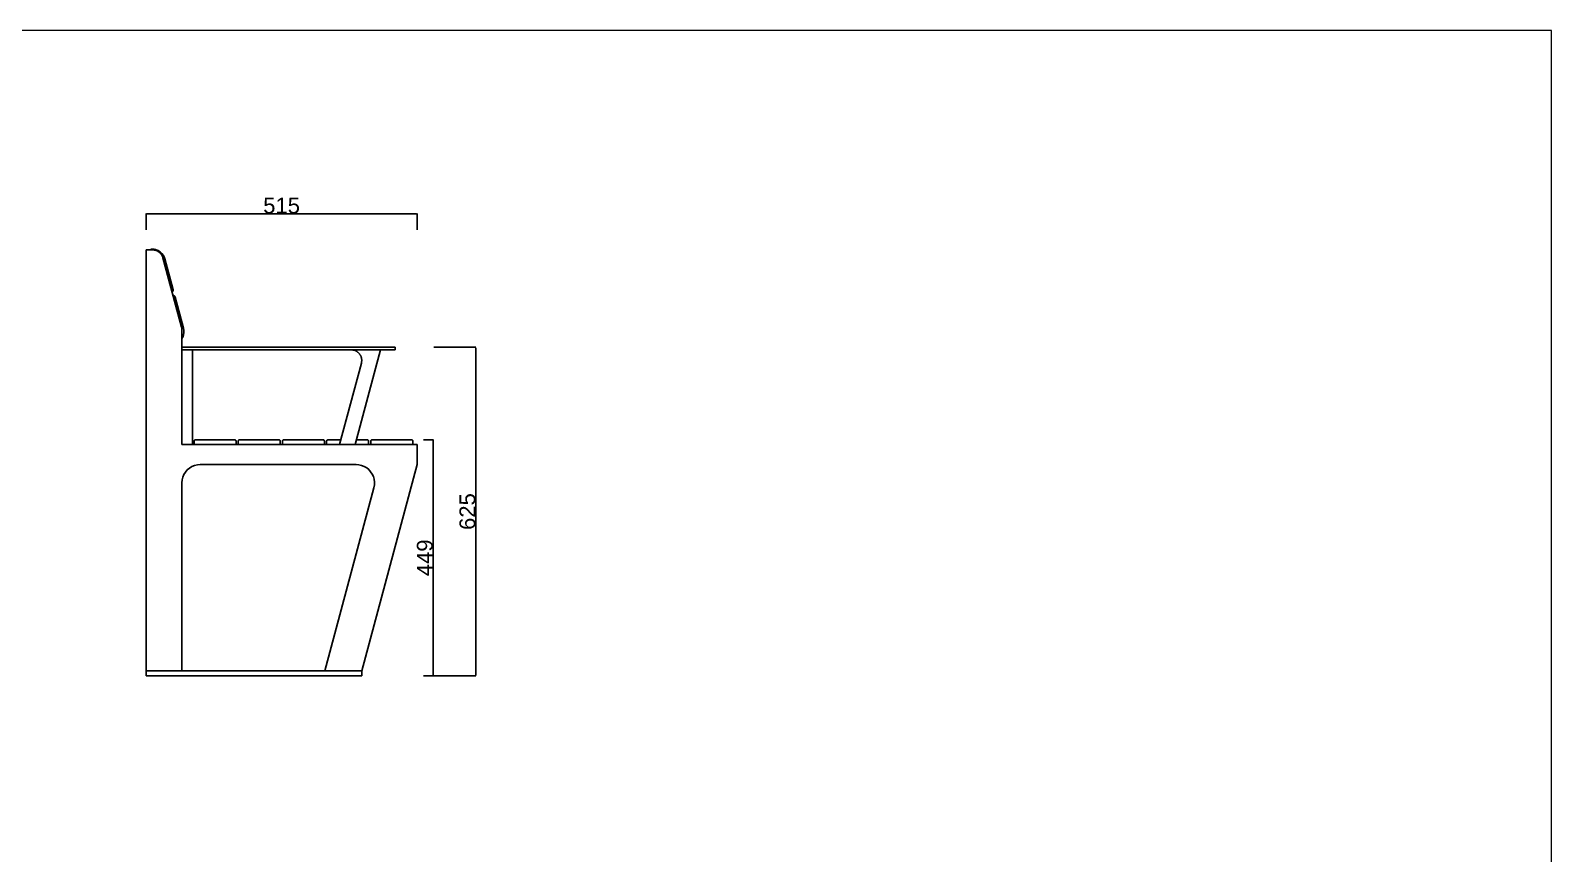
# Model space of a CAD drawing. Header units: millimetres. Extents: x 4001 to 9794, y -321 to 3726.
# Drawn here: x 6898 to 9789, y 2160 to 3726 of the extents above; entities that cross this region are included whole.
import ezdxf

# ---------------------------------------------------------------- set-up
doc = ezdxf.new("R2010")
doc.units = ezdxf.units.MM
doc.header["$MEASUREMENT"] = 0
doc.layers.add('Domyślny', color=7, linetype='Continuous', true_color=0x000000)
doc.layers.add('Utwórz2D linie widoczne', color=7, linetype='Continuous', true_color=0x000000)
doc.styles.add('Arial', font='arial.ttf')
doc.dimstyles.new('Domyślny', dxfattribs={"dimtxt": 30, "dimasz": 1, "dimexe": 0.5, "dimexo": 0.5, "dimgap": 0.25, "dimtad": 1, "dimtoh": 1, "dimdec": 0, "dimzin": 1, "dimdsep": 46, "dimtxsty": 'Arial', "dimcen": 0.5, "dimazin": 0, "dimtfac": 1, "dimtdec": 4, "dimtix": 1, "dimtmove": 1, "dimatfit": 3, "dimfxl": 0, "dimtolj": 1, "dimtzin": 1, "dimarcsym": 0})

# ---------------------------------------------------------------- blocks, each defined once
blk = doc.blocks.new('*D2')
at = {"layer": 'Defpoints', "color": 0}
for p in [(7117.7, 3376.9), (7117.7, 3346.2), (7632.7, 3346.2)]:
    blk.add_point(p, dxfattribs=at)
at = {"layer": 'Domyślny', "color": 0, "lineweight": -2}
for p, q in [((7117.7, 3346.7), (7117.7, 3377.4)), ((7631.7, 3376.9), (7118.7, 3376.9)), ((7632.7, 3346.7), (7632.7, 3377.4))]:
    blk.add_line(p, q, dxfattribs=at)
at = {"layer": 'Domyślny', "color": 0}
for points in [[(7118.7, 3377.1), (7118.7, 3376.8), (7117.7, 3376.9)], [(7631.7, 3376.8), (7631.7, 3377.1), (7632.7, 3376.9)]]:
    blk.add_solid(points, dxfattribs=at)
at = {"layer": 'Domyślny', "color": 0, "insert": (7375.2, 3392.5), "char_height": 30, "attachment_point": 5, "style": 'Arial'}
blk.add_mtext('\\A1;515', dxfattribs=at)
blk = doc.blocks.new('*D3')
at = {"layer": 'Defpoints', "color": 0}
for p in [(7644.7, 2947.3), (7644.7, 2498.2), (7663.1, 2498.2)]:
    blk.add_point(p, dxfattribs=at)
at = {"layer": 'Domyślny', "color": 0, "lineweight": -2}
for p, q in [((7645.2, 2947.3), (7663.6, 2947.3)), ((7663.1, 2946.3), (7663.1, 2499.2)), ((7645.2, 2498.2), (7663.6, 2498.2))]:
    blk.add_line(p, q, dxfattribs=at)
at = {"layer": 'Domyślny', "color": 0}
for points in [[(7663.3, 2946.3), (7662.9, 2946.3), (7663.1, 2947.3)], [(7662.9, 2499.2), (7663.3, 2499.2), (7663.1, 2498.2)]]:
    blk.add_solid(points, dxfattribs=at)
at = {"layer": 'Domyślny', "color": 0, "insert": (7647.5, 2722.8), "char_height": 30, "attachment_point": 5, "rotation": 90, "style": 'Arial'}
blk.add_mtext('\\A1;449', dxfattribs=at)
blk = doc.blocks.new('*D4')
at = {"layer": 'Defpoints', "color": 0}
for p in [(7664, 3123.3), (7664, 2498.2), (7744.1, 2498.2)]:
    blk.add_point(p, dxfattribs=at)
at = {"layer": 'Domyślny', "color": 0, "lineweight": -2}
for p, q in [((7664.5, 3123.3), (7744.6, 3123.3)), ((7744.1, 3122.3), (7744.1, 2499.2)), ((7664.5, 2498.2), (7744.6, 2498.2))]:
    blk.add_line(p, q, dxfattribs=at)
at = {"layer": 'Domyślny', "color": 0}
for points in [[(7744.2, 3122.3), (7743.9, 3122.3), (7744.1, 3123.3)], [(7743.9, 2499.2), (7744.2, 2499.2), (7744.1, 2498.2)]]:
    blk.add_solid(points, dxfattribs=at)
at = {"layer": 'Domyślny', "color": 0, "insert": (7728.5, 2810.8), "char_height": 30, "attachment_point": 5, "rotation": 90, "style": 'Arial'}
blk.add_mtext('\\A1;625', dxfattribs=at)

msp = doc.modelspace()

# ---------------------------------------------------------------- linework, layer by layer
at = {"layer": 'Domyślny', "color": 18, "lineweight": 15, "true_color": 0x000000}
for p, q in [((9788.8, 3725.7), (4001.5, 3725.7)), ((9788.8, -321.4), (9788.8, 3725.7))]:
    msp.add_line(p, q, dxfattribs=at)
at = {"layer": 'Domyślny'}
msp.add_line((7132.9, 2508.2), (7117.8, 2508.2), dxfattribs=at)
at = {"layer": 'Utwórz2D linie widoczne'}
for p, q in [((7117.7, 2508.2), (7117.7, 3308.2)), ((7117.7, 3308.2), (7118, 3308.2)), ((7118, 3308.2), (7118.9, 3308.2)), ((7118.9, 3308.2), (7120.2, 3308.2)), ((7120.2, 3308.2), (7122.1, 3308.2)), ((7122.1, 3308.2), (7124.5, 3308.2)), ((7124.5, 3308.2), (7127.2, 3308.2)), ((7125.3, 3308.2), (7125.7, 3308.6)), ((7125.7, 3308.6), (7126.1, 3309.1)), ((7126.1, 3309.1), (7126.2, 3309.1)), ((7126.2, 3309.1), (7126.6, 3309.4)), ((7126.6, 3309.4), (7127.2, 3309.6)), ((7127.2, 3309.6), (7127.8, 3309.8)), ((7127.2, 3308.2), (7130.3, 3308.2)), ((7127.8, 3309.8), (7128, 3309.8)), ((7128, 3309.8), (7128.4, 3309.9)), ((7128.4, 3309.9), (7130.2, 3309.8)), ((7130.2, 3309.8), (7130.5, 3309.8)), ((7130.3, 3308.2), (7130.4, 3308.2)), ((7130.4, 3308.2), (7132, 3308.2)), ((7130.5, 3309.8), (7131.5, 3309.7)), ((7131.5, 3309.7), (7132.6, 3309.6)), ((7132, 3308.2), (7133.6, 3308)), ((7132.6, 3309.6), (7134.1, 3309.3)), ((7133.6, 3308), (7135.2, 3307.7)), ((7134.1, 3309.3), (7136, 3308.9)), ((7135.2, 3307.7), (7136.8, 3307.2)), ((7136, 3308.9), (7136.6, 3308.7)), ((7136.6, 3308.7), (7138.6, 3308)), ((7136.8, 3307.2), (7137.1, 3307.1)), ((7137.1, 3307.1), (7138.5, 3306.5)), ((7138.5, 3306.5), (7139.8, 3305.9)), ((7138.6, 3308), (7140.6, 3307)), ((7139.8, 3305.9), (7140.7, 3305.4)), ((7140.6, 3307), (7143, 3305.6)), ((7140.7, 3305.4), (7142.6, 3304.1)), ((7142.6, 3304.1), (7145, 3301.9)), ((7143, 3305.6), (7145.1, 3304)), ((7145, 3301.9), (7147, 3299.4)), ((7145.1, 3304), (7147.8, 3301.4)), ((7147, 3299.4), (7148.6, 3296.5)), ((7147.8, 3301.4), (7150.1, 3298.3)), ((7148.6, 3296.5), (7149.7, 3293.4)), ((7150.1, 3298.3), (7151.9, 3294.9)), ((7149.7, 3293.4), (7185.1, 3161.5)), ((7151.9, 3294.9), (7153.2, 3291.3)), ((7153.2, 3291.3), (7169, 3232.3)), ((7167.4, 3228), (7167.3, 3227.9)), ((7168, 3228.5), (7167.4, 3228)), ((7168.4, 3229), (7168, 3228.5)), ((7168.8, 3229.6), (7168.4, 3229)), ((7169, 3230.3), (7168.8, 3229.6)), ((7169, 3232.3), (7169.1, 3231.6)), ((7169.1, 3230.9), (7169, 3230.3)), ((7169, 3221.6), (7169.6, 3221.6)), ((7169.1, 3231.6), (7169.1, 3230.9)), ((7169.6, 3221.6), (7170.3, 3221.5)), ((7170.3, 3221.5), (7171, 3221.2)), ((7171, 3221.2), (7171.6, 3220.9)), ((7171.6, 3220.9), (7172.1, 3220.4)), ((7172.1, 3220.4), (7172.5, 3219.9)), ((7172.5, 3219.9), (7172.9, 3219.3)), ((7172.9, 3219.3), (7173.1, 3218.6)), ((7173.1, 3218.6), (7188.9, 3159.7)), ((7185.1, 3161.5), (7185.6, 3158.9)), ((7185.6, 3158.9), (7185.7, 3156.3)), ((7185.7, 3118.3), (7185.7, 3156.3)), ((7188.9, 3159.7), (7189.7, 3155.4)), ((7189.7, 3155.4), (7189.7, 3151.1)), ((7187.4, 3142.7), (7185.7, 3139.8)), ((7563.5, 3123.3), (7185.7, 3123.3)), ((7188.9, 3146.8), (7187.4, 3142.7)), ((7189.7, 3151.1), (7188.9, 3146.8)), ((7591, 3123.3), (7563.5, 3123.3)), ((7591, 3123.3), (7591, 3118.3)), ((7205.7, 3118.3), (7185.7, 3118.3)), ((7185.7, 2938.2), (7185.7, 3118.3)), ((7563.5, 3118.3), (7205.7, 3118.3)), ((7205.7, 2938.2), (7205.7, 3118.3)), ((7508.2, 3118.3), (7507.5, 3118.3)), ((7508.9, 3118.3), (7508.2, 3118.3)), ((7509.5, 3118.2), (7508.9, 3118.3)), ((7510.2, 3118.1), (7509.5, 3118.2)), ((7510.9, 3118), (7510.2, 3118.1)), ((7511.6, 3117.9), (7510.9, 3118)), ((7512.3, 3117.7), (7511.6, 3117.9)), ((7512.9, 3117.6), (7512.3, 3117.7)), ((7513.6, 3117.4), (7512.9, 3117.6)), ((7514.2, 3117.1), (7513.6, 3117.4)), ((7514.9, 3116.9), (7514.2, 3117.1)), ((7515.5, 3116.6), (7514.9, 3116.9)), ((7563.5, 3118.3), (7515.3, 2938.2)), ((7516.2, 3116.3), (7515.5, 3116.6)), ((7516.8, 3116), (7516.2, 3116.3)), ((7517.4, 3115.7), (7516.8, 3116)), ((7518, 3115.3), (7517.4, 3115.7)), ((7518.6, 3115), (7518, 3115.3)), ((7519.1, 3114.6), (7518.6, 3115)), ((7519.7, 3114.2), (7519.1, 3114.6)), ((7520.2, 3113.7), (7519.7, 3114.2)), ((7520.8, 3113.3), (7520.2, 3113.7)), ((7521.3, 3112.8), (7520.8, 3113.3)), ((7521.8, 3112.3), (7521.3, 3112.8)), ((7522.2, 3111.8), (7521.8, 3112.3)), ((7522.7, 3111.3), (7522.2, 3111.8)), ((7523.1, 3110.8), (7522.7, 3111.3)), ((7523.5, 3110.2), (7523.1, 3110.8)), ((7523.9, 3109.7), (7523.5, 3110.2)), ((7524.3, 3109.1), (7523.9, 3109.7)), ((7524.7, 3108.5), (7524.3, 3109.1)), ((7525, 3107.9), (7524.7, 3108.5)), ((7525.4, 3107.3), (7525, 3107.9)), ((7525.7, 3106.7), (7525.4, 3107.3)), ((7525.9, 3106), (7525.7, 3106.7)), ((7526.2, 3105.4), (7525.9, 3106)), ((7526.4, 3104.7), (7526.2, 3105.4)), ((7526.6, 3104.1), (7526.4, 3104.7)), ((7526.8, 3103.4), (7526.6, 3104.1)), ((7527, 3102.7), (7526.8, 3103.4)), ((7526.8, 3093.1), (7527, 3093.8)), ((7527.1, 3102.1), (7527, 3102.7)), ((7527, 3093.8), (7527.1, 3094.5)), ((7527.2, 3101.4), (7527.1, 3102.1)), ((7527.1, 3094.5), (7527.2, 3095.2)), ((7527.3, 3100.7), (7527.2, 3101.4)), ((7527.2, 3095.2), (7527.3, 3095.9)), ((7527.4, 3100), (7527.3, 3100.7)), ((7527.3, 3095.9), (7527.4, 3096.5)), ((7527.4, 3099.3), (7527.4, 3100)), ((7527.5, 3098.6), (7527.4, 3099.3)), ((7527.4, 3097.2), (7527.5, 3097.9)), ((7527.4, 3096.5), (7527.4, 3097.2)), ((7527.5, 3097.9), (7527.5, 3098.6)), ((7591, 3118.3), (7563.5, 3118.3)), ((7526.8, 3093.2), (7485.3, 2938.2)), ((7185.7, 2938.2), (7205.7, 2938.2)), ((7485.3, 2938.2), (7205.7, 2938.2)), ((7208.9, 2945.1), (7208.8, 2945)), ((7208.8, 2945), (7208.8, 2944.9)), ((7208.8, 2944.9), (7208.8, 2944.8)), ((7208.8, 2944.8), (7208.8, 2944.7)), ((7208.8, 2944.7), (7208.8, 2944.6)), ((7208.8, 2944.6), (7208.8, 2944.5)), ((7208.8, 2944.5), (7208.8, 2944.4)), ((7208.8, 2944.4), (7208.8, 2944.3)), ((7208.8, 2944.3), (7208.8, 2938.2)), ((7209, 2945.4), (7208.9, 2945.3)), ((7208.9, 2945.3), (7208.9, 2945.2)), ((7208.9, 2945.2), (7208.9, 2945.1)), ((7209.1, 2945.7), (7209, 2945.6)), ((7209, 2945.6), (7209, 2945.5)), ((7209, 2945.5), (7209, 2945.4)), ((7209.2, 2945.9), (7209.1, 2945.8)), ((7209.1, 2945.8), (7209.1, 2945.7)), ((7209.3, 2946.1), (7209.2, 2946)), ((7209.2, 2946), (7209.2, 2945.9)), ((7209.4, 2946.1), (7209.3, 2946.1)), ((7209.5, 2946.3), (7209.4, 2946.2)), ((7209.4, 2946.2), (7209.4, 2946.1)), ((7209.6, 2946.4), (7209.5, 2946.3)), ((7209.7, 2946.5), (7209.6, 2946.4)), ((7209.6, 2946.4), (7209.6, 2946.4)), ((7209.8, 2946.6), (7209.7, 2946.5)), ((7209.9, 2946.7), (7209.8, 2946.6)), ((7210, 2946.8), (7209.9, 2946.7)), ((7209.9, 2946.7), (7209.9, 2946.7)), ((7210.1, 2946.8), (7210, 2946.8)), ((7210.2, 2946.9), (7210.1, 2946.8)), ((7210.3, 2946.9), (7210.2, 2946.9)), ((7210.4, 2947), (7210.3, 2946.9)), ((7210.5, 2947), (7210.4, 2947)), ((7210.6, 2947.1), (7210.5, 2947)), ((7210.7, 2947.1), (7210.6, 2947.1)), ((7210.8, 2947.2), (7210.7, 2947.2)), ((7210.7, 2947.2), (7210.7, 2947.1)), ((7210.9, 2947.2), (7210.8, 2947.2)), ((7211, 2947.2), (7210.9, 2947.2)), ((7211.1, 2947.3), (7211, 2947.2)), ((7211.2, 2947.3), (7211.1, 2947.3)), ((7211.3, 2947.3), (7211.2, 2947.3)), ((7211.4, 2947.3), (7211.3, 2947.3)), ((7211.5, 2947.3), (7211.4, 2947.3)), ((7211.6, 2947.3), (7211.5, 2947.3)), ((7211.8, 2947.3), (7211.6, 2947.3)), ((7285.8, 2947.3), (7211.8, 2947.3)), ((7285.9, 2947.3), (7285.8, 2947.3)), ((7286, 2947.3), (7285.9, 2947.3)), ((7286.1, 2947.3), (7286, 2947.3)), ((7286.2, 2947.3), (7286.1, 2947.3)), ((7286.3, 2947.3), (7286.2, 2947.3)), ((7286.4, 2947.3), (7286.3, 2947.3)), ((7286.5, 2947.2), (7286.4, 2947.3)), ((7286.6, 2947.2), (7286.5, 2947.2)), ((7286.7, 2947.2), (7286.6, 2947.2)), ((7286.8, 2947.2), (7286.7, 2947.2)), ((7286.9, 2947.1), (7286.8, 2947.2)), ((7287, 2947), (7286.9, 2947.1)), ((7286.9, 2947.1), (7286.9, 2947.1)), ((7287.1, 2947), (7287, 2947)), ((7287.2, 2946.9), (7287.1, 2947)), ((7287.3, 2946.9), (7287.2, 2946.9)), ((7287.4, 2946.8), (7287.3, 2946.9)), ((7287.5, 2946.8), (7287.4, 2946.8)), ((7287.6, 2946.7), (7287.5, 2946.8)), ((7287.7, 2946.6), (7287.6, 2946.7)), ((7287.6, 2946.7), (7287.6, 2946.7)), ((7287.8, 2946.5), (7287.7, 2946.6)), ((7287.9, 2946.4), (7287.8, 2946.5)), ((7288, 2946.3), (7287.9, 2946.4)), ((7287.9, 2946.4), (7287.9, 2946.4)), ((7288.1, 2946.2), (7288, 2946.3)), ((7288.1, 2946.1), (7288.1, 2946.2)), ((7288.2, 2946.1), (7288.1, 2946.1)), ((7288.3, 2946), (7288.2, 2946.1)), ((7288.3, 2945.9), (7288.3, 2946)), ((7288.4, 2945.8), (7288.3, 2945.9)), ((7288.4, 2945.7), (7288.4, 2945.8)), ((7288.5, 2945.6), (7288.4, 2945.7)), ((7288.5, 2945.5), (7288.5, 2945.6)), ((7288.5, 2945.4), (7288.5, 2945.5)), ((7288.6, 2945.3), (7288.5, 2945.4)), ((7288.6, 2945.2), (7288.6, 2945.3)), ((7288.6, 2945.1), (7288.6, 2945.2)), ((7288.7, 2945), (7288.6, 2945.1)), ((7288.7, 2944.9), (7288.7, 2945)), ((7288.7, 2944.8), (7288.7, 2944.9)), ((7288.7, 2944.7), (7288.7, 2944.8)), ((7288.7, 2944.6), (7288.7, 2944.7)), ((7288.7, 2944.5), (7288.7, 2944.6)), ((7288.8, 2944.4), (7288.7, 2944.5)), ((7288.8, 2944.3), (7288.8, 2944.4)), ((7288.8, 2938.2), (7288.8, 2944.3)), ((7292.8, 2944.8), (7292.7, 2944.7)), ((7292.7, 2944.7), (7292.7, 2944.6)), ((7292.7, 2944.6), (7292.7, 2944.5)), ((7292.7, 2944.5), (7292.7, 2944.4)), ((7292.7, 2944.4), (7292.7, 2944.3)), ((7292.7, 2944.3), (7292.7, 2938.2)), ((7292.9, 2945.2), (7292.8, 2945.1)), ((7292.8, 2945.1), (7292.8, 2945)), ((7292.8, 2945), (7292.8, 2944.9)), ((7292.8, 2944.9), (7292.8, 2944.8)), ((7293, 2945.5), (7292.9, 2945.4)), ((7292.9, 2945.4), (7292.9, 2945.3)), ((7292.9, 2945.3), (7292.9, 2945.2)), ((7293.1, 2945.7), (7293, 2945.6)), ((7293, 2945.6), (7293, 2945.5)), ((7293.2, 2945.9), (7293.1, 2945.8)), ((7293.1, 2945.8), (7293.1, 2945.7)), ((7293.3, 2946.1), (7293.2, 2946)), ((7293.2, 2946), (7293.2, 2945.9)), ((7293.4, 2946.2), (7293.3, 2946.1)), ((7293.3, 2946.1), (7293.3, 2946.1)), ((7293.5, 2946.3), (7293.4, 2946.2)), ((7293.6, 2946.4), (7293.5, 2946.4)), ((7293.5, 2946.4), (7293.5, 2946.3)), ((7293.7, 2946.5), (7293.6, 2946.4)), ((7293.8, 2946.7), (7293.7, 2946.6)), ((7293.7, 2946.6), (7293.7, 2946.5)), ((7293.9, 2946.7), (7293.8, 2946.7)), ((7294, 2946.8), (7293.9, 2946.7)), ((7294.1, 2946.8), (7294, 2946.8)), ((7294.2, 2946.9), (7294.1, 2946.8)), ((7294.3, 2947), (7294.2, 2946.9)), ((7294.2, 2946.9), (7294.2, 2946.9)), ((7294.4, 2947), (7294.3, 2947)), ((7294.5, 2947.1), (7294.4, 2947)), ((7294.6, 2947.1), (7294.5, 2947.1)), ((7294.7, 2947.2), (7294.6, 2947.1)), ((7294.8, 2947.2), (7294.7, 2947.2)), ((7294.9, 2947.2), (7294.8, 2947.2)), ((7295, 2947.2), (7294.9, 2947.2)), ((7295.1, 2947.3), (7295, 2947.2)), ((7295.2, 2947.3), (7295.1, 2947.3)), ((7295.3, 2947.3), (7295.2, 2947.3)), ((7295.4, 2947.3), (7295.3, 2947.3)), ((7295.5, 2947.3), (7295.4, 2947.3)), ((7295.6, 2947.3), (7295.5, 2947.3)), ((7295.7, 2947.3), (7295.6, 2947.3)), ((7369.7, 2947.3), (7295.7, 2947.3)), ((7369.8, 2947.3), (7369.7, 2947.3)), ((7369.9, 2947.3), (7369.8, 2947.3)), ((7370, 2947.3), (7369.9, 2947.3)), ((7370.1, 2947.3), (7370, 2947.3)), ((7370.2, 2947.3), (7370.1, 2947.3)), ((7370.3, 2947.3), (7370.2, 2947.3)), ((7370.4, 2947.2), (7370.3, 2947.3)), ((7370.5, 2947.2), (7370.4, 2947.2)), ((7370.6, 2947.2), (7370.5, 2947.2)), ((7370.7, 2947.2), (7370.6, 2947.2)), ((7370.8, 2947.1), (7370.7, 2947.2)), ((7370.9, 2947.1), (7370.8, 2947.1)), ((7371, 2947), (7370.9, 2947.1)), ((7371.1, 2947), (7371, 2947)), ((7371.2, 2946.9), (7371.1, 2947)), ((7371.3, 2946.9), (7371.2, 2946.9)), ((7371.4, 2946.8), (7371.3, 2946.9)), ((7371.5, 2946.7), (7371.4, 2946.8)), ((7371.4, 2946.8), (7371.4, 2946.8)), ((7371.6, 2946.7), (7371.5, 2946.7)), ((7371.7, 2946.6), (7371.6, 2946.7)), ((7371.8, 2946.5), (7371.7, 2946.6)), ((7371.8, 2946.4), (7371.8, 2946.5)), ((7371.9, 2946.4), (7371.8, 2946.4)), ((7372, 2946.3), (7371.9, 2946.4)), ((7372, 2946.2), (7372, 2946.3)), ((7372.1, 2946.1), (7372, 2946.2)), ((7372.2, 2946.1), (7372.1, 2946.1)), ((7372.2, 2946), (7372.2, 2946.1)), ((7372.3, 2945.9), (7372.2, 2946)), ((7372.3, 2945.8), (7372.3, 2945.9)), ((7372.4, 2945.7), (7372.3, 2945.8)), ((7372.4, 2945.6), (7372.4, 2945.7)), ((7372.5, 2945.5), (7372.4, 2945.6)), ((7372.5, 2945.4), (7372.5, 2945.5)), ((7372.5, 2945.3), (7372.5, 2945.4)), ((7372.6, 2945.2), (7372.5, 2945.3)), ((7372.6, 2945.1), (7372.6, 2945.2)), ((7372.6, 2945), (7372.6, 2945.1)), ((7372.7, 2944.9), (7372.6, 2945)), ((7372.7, 2944.8), (7372.7, 2944.9)), ((7372.7, 2944.7), (7372.7, 2944.8)), ((7372.7, 2944.6), (7372.7, 2944.7)), ((7372.7, 2944.5), (7372.7, 2944.6)), ((7372.7, 2944.4), (7372.7, 2944.5)), ((7372.7, 2944.3), (7372.7, 2944.4)), ((7372.7, 2938.2), (7372.7, 2944.3)), ((7376.8, 2944.8), (7376.7, 2944.7)), ((7376.7, 2944.7), (7376.7, 2944.6)), ((7376.7, 2944.6), (7376.7, 2944.5)), ((7376.7, 2944.5), (7376.7, 2944.4)), ((7376.7, 2944.4), (7376.7, 2944.3)), ((7376.7, 2944.3), (7376.7, 2938.2)), ((7376.9, 2945.2), (7376.8, 2945.1)), ((7376.8, 2945.1), (7376.8, 2945)), ((7376.8, 2945), (7376.8, 2944.9)), ((7376.8, 2944.9), (7376.8, 2944.8)), ((7377, 2945.5), (7376.9, 2945.4)), ((7376.9, 2945.4), (7376.9, 2945.3)), ((7376.9, 2945.3), (7376.9, 2945.2)), ((7377.1, 2945.7), (7377, 2945.6)), ((7377, 2945.6), (7377, 2945.5)), ((7377.2, 2945.9), (7377.1, 2945.8)), ((7377.1, 2945.8), (7377.1, 2945.7)), ((7377.3, 2946.1), (7377.2, 2946)), ((7377.2, 2946), (7377.2, 2945.9)), ((7377.4, 2946.2), (7377.3, 2946.1)), ((7377.3, 2946.1), (7377.3, 2946.1)), ((7377.5, 2946.3), (7377.4, 2946.2)), ((7377.6, 2946.4), (7377.5, 2946.4)), ((7377.5, 2946.4), (7377.5, 2946.3)), ((7377.7, 2946.5), (7377.6, 2946.4)), ((7377.8, 2946.7), (7377.7, 2946.6)), ((7377.7, 2946.6), (7377.7, 2946.5)), ((7377.9, 2946.7), (7377.8, 2946.7)), ((7378, 2946.8), (7377.9, 2946.7)), ((7378.1, 2946.8), (7378, 2946.8)), ((7378.2, 2946.9), (7378.1, 2946.8)), ((7378.3, 2947), (7378.2, 2946.9)), ((7378.2, 2946.9), (7378.2, 2946.9)), ((7378.4, 2947), (7378.3, 2947)), ((7378.5, 2947.1), (7378.4, 2947)), ((7378.6, 2947.1), (7378.5, 2947.1)), ((7378.7, 2947.2), (7378.6, 2947.1)), ((7378.8, 2947.2), (7378.7, 2947.2)), ((7378.9, 2947.2), (7378.8, 2947.2)), ((7379, 2947.2), (7378.9, 2947.2)), ((7379.1, 2947.3), (7379, 2947.2)), ((7379.2, 2947.3), (7379.1, 2947.3)), ((7379.3, 2947.3), (7379.2, 2947.3)), ((7379.4, 2947.3), (7379.3, 2947.3)), ((7379.5, 2947.3), (7379.4, 2947.3)), ((7379.6, 2947.3), (7379.5, 2947.3)), ((7379.7, 2947.3), (7379.6, 2947.3)), ((7453.7, 2947.3), (7379.7, 2947.3)), ((7453.8, 2947.3), (7453.7, 2947.3)), ((7453.9, 2947.3), (7453.8, 2947.3)), ((7454, 2947.3), (7453.9, 2947.3)), ((7454.1, 2947.3), (7454, 2947.3)), ((7454.2, 2947.3), (7454.1, 2947.3)), ((7454.3, 2947.3), (7454.2, 2947.3)), ((7454.4, 2947.2), (7454.3, 2947.3)), ((7454.5, 2947.2), (7454.4, 2947.2)), ((7454.6, 2947.2), (7454.5, 2947.2)), ((7454.7, 2947.2), (7454.6, 2947.2)), ((7454.8, 2947.1), (7454.7, 2947.2)), ((7454.9, 2947.1), (7454.8, 2947.1)), ((7455, 2947), (7454.9, 2947.1)), ((7455.1, 2947), (7455, 2947)), ((7455.2, 2946.9), (7455.1, 2947)), ((7455.3, 2946.9), (7455.2, 2946.9)), ((7455.4, 2946.8), (7455.3, 2946.9)), ((7455.5, 2946.7), (7455.4, 2946.8)), ((7455.4, 2946.8), (7455.4, 2946.8)), ((7455.6, 2946.7), (7455.5, 2946.7)), ((7455.7, 2946.6), (7455.6, 2946.7)), ((7455.8, 2946.5), (7455.7, 2946.6)), ((7455.8, 2946.4), (7455.8, 2946.5)), ((7455.9, 2946.4), (7455.8, 2946.4)), ((7456, 2946.3), (7455.9, 2946.4)), ((7456, 2946.2), (7456, 2946.3)), ((7456.1, 2946.1), (7456, 2946.2)), ((7456.2, 2946.1), (7456.1, 2946.1)), ((7456.2, 2946), (7456.2, 2946.1)), ((7456.3, 2945.9), (7456.2, 2946)), ((7456.3, 2945.8), (7456.3, 2945.9)), ((7456.4, 2945.7), (7456.3, 2945.8)), ((7456.4, 2945.6), (7456.4, 2945.7)), ((7456.5, 2945.5), (7456.4, 2945.6)), ((7456.5, 2945.4), (7456.5, 2945.5)), ((7456.5, 2945.3), (7456.5, 2945.4)), ((7456.6, 2945.2), (7456.5, 2945.3)), ((7456.6, 2945.1), (7456.6, 2945.2)), ((7456.6, 2945), (7456.6, 2945.1)), ((7456.7, 2944.9), (7456.6, 2945)), ((7456.7, 2944.8), (7456.7, 2944.9)), ((7456.7, 2944.7), (7456.7, 2944.8)), ((7456.7, 2944.6), (7456.7, 2944.7)), ((7456.7, 2944.5), (7456.7, 2944.6)), ((7456.7, 2944.4), (7456.7, 2944.5)), ((7456.7, 2944.3), (7456.7, 2944.4)), ((7456.7, 2938.2), (7456.7, 2944.3)), ((7460.8, 2944.8), (7460.7, 2944.7)), ((7460.7, 2944.7), (7460.7, 2944.6)), ((7460.7, 2944.6), (7460.7, 2944.5)), ((7460.7, 2944.5), (7460.7, 2944.4)), ((7460.7, 2944.4), (7460.7, 2944.3)), ((7460.7, 2944.3), (7460.7, 2938.2)), ((7460.9, 2945.2), (7460.8, 2945.1)), ((7460.8, 2945.1), (7460.8, 2945)), ((7460.8, 2945), (7460.8, 2944.9)), ((7460.8, 2944.9), (7460.8, 2944.8)), ((7461, 2945.5), (7460.9, 2945.4)), ((7460.9, 2945.4), (7460.9, 2945.3)), ((7460.9, 2945.3), (7460.9, 2945.2)), ((7461.1, 2945.7), (7461, 2945.6)), ((7461, 2945.6), (7461, 2945.5)), ((7461.2, 2945.9), (7461.1, 2945.8)), ((7461.1, 2945.8), (7461.1, 2945.7)), ((7461.3, 2946.1), (7461.2, 2946)), ((7461.2, 2946), (7461.2, 2945.9)), ((7461.4, 2946.2), (7461.3, 2946.1)), ((7461.3, 2946.1), (7461.3, 2946.1)), ((7461.5, 2946.3), (7461.4, 2946.2)), ((7461.6, 2946.4), (7461.5, 2946.4)), ((7461.5, 2946.4), (7461.5, 2946.3)), ((7461.7, 2946.5), (7461.6, 2946.4)), ((7461.8, 2946.7), (7461.7, 2946.6)), ((7461.7, 2946.6), (7461.7, 2946.5)), ((7461.9, 2946.7), (7461.8, 2946.7)), ((7462, 2946.8), (7461.9, 2946.7)), ((7462.1, 2946.8), (7462, 2946.8)), ((7462.2, 2946.9), (7462.1, 2946.8)), ((7462.3, 2947), (7462.2, 2946.9)), ((7462.2, 2946.9), (7462.2, 2946.9)), ((7462.4, 2947), (7462.3, 2947)), ((7462.5, 2947.1), (7462.4, 2947)), ((7462.6, 2947.1), (7462.5, 2947.1)), ((7462.7, 2947.2), (7462.6, 2947.1)), ((7462.8, 2947.2), (7462.7, 2947.2)), ((7462.9, 2947.2), (7462.8, 2947.2)), ((7463, 2947.2), (7462.9, 2947.2)), ((7463.1, 2947.3), (7463, 2947.2)), ((7463.2, 2947.3), (7463.1, 2947.3)), ((7463.3, 2947.3), (7463.2, 2947.3)), ((7463.4, 2947.3), (7463.3, 2947.3)), ((7463.5, 2947.3), (7463.4, 2947.3)), ((7463.6, 2947.3), (7463.5, 2947.3)), ((7463.7, 2947.3), (7463.6, 2947.3)), ((7487.7, 2947.3), (7463.7, 2947.3)), ((7485.3, 2938.2), (7515.3, 2938.2)), ((7609.7, 2938.2), (7515.3, 2938.2)), ((7537.7, 2947.3), (7517.7, 2947.3)), ((7537.8, 2947.3), (7537.7, 2947.3)), ((7537.9, 2947.3), (7537.8, 2947.3)), ((7538, 2947.3), (7537.9, 2947.3)), ((7538.1, 2947.3), (7538, 2947.3)), ((7538.2, 2947.3), (7538.1, 2947.3)), ((7538.3, 2947.3), (7538.2, 2947.3)), ((7538.4, 2947.2), (7538.3, 2947.3)), ((7538.5, 2947.2), (7538.4, 2947.2)), ((7538.6, 2947.2), (7538.5, 2947.2)), ((7538.7, 2947.2), (7538.6, 2947.2)), ((7538.8, 2947.1), (7538.7, 2947.2)), ((7538.9, 2947.1), (7538.8, 2947.1)), ((7539, 2947), (7538.9, 2947.1)), ((7539.1, 2947), (7539, 2947)), ((7539.2, 2946.9), (7539.1, 2947)), ((7539.3, 2946.9), (7539.2, 2946.9)), ((7539.4, 2946.8), (7539.3, 2946.9)), ((7539.5, 2946.7), (7539.4, 2946.8)), ((7539.4, 2946.8), (7539.4, 2946.8)), ((7539.6, 2946.7), (7539.5, 2946.7)), ((7539.7, 2946.6), (7539.6, 2946.7)), ((7539.8, 2946.5), (7539.7, 2946.6)), ((7539.8, 2946.4), (7539.8, 2946.5)), ((7539.9, 2946.4), (7539.8, 2946.4)), ((7540, 2946.3), (7539.9, 2946.4)), ((7540, 2946.2), (7540, 2946.3)), ((7540.1, 2946.1), (7540, 2946.2)), ((7540.2, 2946.1), (7540.1, 2946.1)), ((7540.2, 2946), (7540.2, 2946.1)), ((7540.3, 2945.9), (7540.2, 2946)), ((7540.3, 2945.8), (7540.3, 2945.9)), ((7540.4, 2945.7), (7540.3, 2945.8)), ((7540.4, 2945.6), (7540.4, 2945.7)), ((7540.5, 2945.5), (7540.4, 2945.6)), ((7540.5, 2945.4), (7540.5, 2945.5)), ((7540.5, 2945.3), (7540.5, 2945.4)), ((7540.6, 2945.2), (7540.5, 2945.3)), ((7540.6, 2945.1), (7540.6, 2945.2)), ((7540.6, 2945), (7540.6, 2945.1)), ((7540.7, 2944.9), (7540.6, 2945)), ((7540.7, 2944.8), (7540.7, 2944.9)), ((7540.7, 2944.7), (7540.7, 2944.8)), ((7540.7, 2944.6), (7540.7, 2944.7)), ((7540.7, 2944.5), (7540.7, 2944.6)), ((7540.7, 2944.4), (7540.7, 2944.5)), ((7540.7, 2944.3), (7540.7, 2944.4)), ((7540.7, 2938.2), (7540.7, 2944.3)), ((7544.8, 2944.8), (7544.7, 2944.7)), ((7544.7, 2944.7), (7544.7, 2944.6)), ((7544.7, 2944.6), (7544.7, 2944.5)), ((7544.7, 2944.5), (7544.7, 2944.4)), ((7544.7, 2944.4), (7544.7, 2944.3)), ((7544.7, 2944.3), (7544.7, 2938.2)), ((7544.9, 2945.2), (7544.8, 2945.1)), ((7544.8, 2945.1), (7544.8, 2945)), ((7544.8, 2945), (7544.8, 2944.9)), ((7544.8, 2944.9), (7544.8, 2944.8)), ((7545, 2945.5), (7544.9, 2945.4)), ((7544.9, 2945.4), (7544.9, 2945.3)), ((7544.9, 2945.3), (7544.9, 2945.2)), ((7545.1, 2945.7), (7545, 2945.6)), ((7545, 2945.6), (7545, 2945.5)), ((7545.2, 2945.9), (7545.1, 2945.8)), ((7545.1, 2945.8), (7545.1, 2945.7)), ((7545.3, 2946.1), (7545.2, 2946)), ((7545.2, 2946), (7545.2, 2945.9)), ((7545.4, 2946.2), (7545.3, 2946.1)), ((7545.3, 2946.1), (7545.3, 2946.1)), ((7545.5, 2946.3), (7545.4, 2946.2)), ((7545.6, 2946.4), (7545.5, 2946.4)), ((7545.5, 2946.4), (7545.5, 2946.3)), ((7545.7, 2946.5), (7545.6, 2946.4)), ((7545.8, 2946.7), (7545.7, 2946.6)), ((7545.7, 2946.6), (7545.7, 2946.5)), ((7545.9, 2946.7), (7545.8, 2946.7)), ((7546, 2946.8), (7545.9, 2946.7)), ((7546.1, 2946.8), (7546, 2946.8)), ((7546.2, 2946.9), (7546.1, 2946.8)), ((7546.3, 2947), (7546.2, 2946.9)), ((7546.2, 2946.9), (7546.2, 2946.9)), ((7546.4, 2947), (7546.3, 2947)), ((7546.5, 2947.1), (7546.4, 2947)), ((7546.6, 2947.1), (7546.5, 2947.1)), ((7546.7, 2947.2), (7546.6, 2947.1)), ((7546.8, 2947.2), (7546.7, 2947.2)), ((7546.9, 2947.2), (7546.8, 2947.2)), ((7547, 2947.2), (7546.9, 2947.2)), ((7547.1, 2947.3), (7547, 2947.2)), ((7547.2, 2947.3), (7547.1, 2947.3)), ((7547.3, 2947.3), (7547.2, 2947.3)), ((7547.4, 2947.3), (7547.3, 2947.3)), ((7547.5, 2947.3), (7547.4, 2947.3)), ((7547.6, 2947.3), (7547.5, 2947.3)), ((7547.7, 2947.3), (7547.6, 2947.3)), ((7604.7, 2947.3), (7547.7, 2947.3)), ((7621.7, 2947.3), (7604.7, 2947.3)), ((7613.7, 2938.2), (7609.7, 2938.2)), ((7617.6, 2938.2), (7613.7, 2938.2)), ((7621.2, 2938.2), (7617.6, 2938.2)), ((7624.5, 2938.2), (7621.2, 2938.2)), ((7621.8, 2947.3), (7621.7, 2947.3)), ((7621.9, 2947.3), (7621.8, 2947.3)), ((7622, 2947.3), (7621.9, 2947.3)), ((7622.1, 2947.3), (7622, 2947.3)), ((7622.2, 2947.3), (7622.1, 2947.3)), ((7622.3, 2947.3), (7622.2, 2947.3)), ((7622.4, 2947.2), (7622.3, 2947.3)), ((7622.5, 2947.2), (7622.4, 2947.2)), ((7622.6, 2947.2), (7622.5, 2947.2)), ((7622.7, 2947.2), (7622.6, 2947.2)), ((7622.8, 2947.1), (7622.7, 2947.2)), ((7622.9, 2947.1), (7622.8, 2947.1)), ((7623, 2947), (7622.9, 2947.1)), ((7623.1, 2947), (7623, 2947)), ((7623.2, 2946.9), (7623.1, 2947)), ((7623.3, 2946.9), (7623.2, 2946.9)), ((7623.4, 2946.8), (7623.3, 2946.9)), ((7623.5, 2946.7), (7623.4, 2946.8)), ((7623.4, 2946.8), (7623.4, 2946.8)), ((7623.6, 2946.7), (7623.5, 2946.7)), ((7623.7, 2946.6), (7623.6, 2946.7)), ((7623.8, 2946.5), (7623.7, 2946.6)), ((7623.8, 2946.4), (7623.8, 2946.5)), ((7623.9, 2946.4), (7623.8, 2946.4)), ((7624, 2946.3), (7623.9, 2946.4)), ((7624, 2946.2), (7624, 2946.3)), ((7624.1, 2946.1), (7624, 2946.2)), ((7624.2, 2946.1), (7624.1, 2946.1)), ((7624.2, 2946), (7624.2, 2946.1)), ((7624.3, 2945.9), (7624.2, 2946)), ((7624.3, 2945.8), (7624.3, 2945.9)), ((7624.4, 2945.7), (7624.3, 2945.8)), ((7624.4, 2945.6), (7624.4, 2945.7)), ((7624.5, 2945.5), (7624.4, 2945.6)), ((7624.5, 2945.4), (7624.5, 2945.5)), ((7624.5, 2945.3), (7624.5, 2945.4)), ((7624.6, 2945.2), (7624.5, 2945.3)), ((7627.4, 2938.2), (7624.5, 2938.2)), ((7624.6, 2945.1), (7624.6, 2945.2)), ((7624.6, 2945), (7624.6, 2945.1)), ((7624.7, 2944.9), (7624.6, 2945)), ((7624.7, 2944.8), (7624.7, 2944.9)), ((7624.7, 2944.7), (7624.7, 2944.8)), ((7624.7, 2944.6), (7624.7, 2944.7)), ((7624.7, 2944.5), (7624.7, 2944.6)), ((7624.7, 2944.4), (7624.7, 2944.5)), ((7624.7, 2944.3), (7624.7, 2944.4)), ((7624.7, 2938.2), (7624.7, 2944.3)), ((7629.7, 2938.2), (7627.4, 2938.2)), ((7631.4, 2938.2), (7629.7, 2938.2)), ((7632.4, 2938.2), (7631.4, 2938.2)), ((7632.7, 2938.2), (7632.4, 2938.2)), ((7632.7, 2938.2), (7632.7, 2900.2)), ((7200.2, 2893.6), (7196, 2890)), ((7204.9, 2896.4), (7200.2, 2893.6)), ((7209.9, 2898.5), (7204.9, 2896.4)), ((7215.3, 2899.8), (7209.9, 2898.5)), ((7220.7, 2900.2), (7215.3, 2899.8)), ((7516.8, 2900.2), (7220.7, 2900.2)), ((7522.1, 2899.8), (7516.8, 2900.2)), ((7527.3, 2898.6), (7522.1, 2899.8)), ((7532.3, 2896.6), (7527.3, 2898.6)), ((7632.8, 2900.2), (7527.8, 2508.2)), ((7536.9, 2893.9), (7532.3, 2896.6)), ((7541, 2890.5), (7536.9, 2893.9)), ((7186.2, 2871), (7185.7, 2865.6)), ((7185.7, 2508.2), (7185.7, 2865.6)), ((7187.4, 2876.3), (7186.2, 2871)), ((7189.5, 2881.4), (7187.4, 2876.3)), ((7192.3, 2886), (7189.5, 2881.4)), ((7195.8, 2890.2), (7192.3, 2886)), ((7196, 2890), (7195.8, 2890.2)), ((7544.5, 2886.6), (7541, 2890.5)), ((7547.5, 2882.1), (7544.5, 2886.6)), ((7549.7, 2877.2), (7547.5, 2882.1)), ((7551.1, 2872.1), (7549.7, 2877.2)), ((7551.7, 2866.8), (7551.1, 2872.1)), ((7551.6, 2861.4), (7551.7, 2866.8)), ((7550.6, 2856.2), (7457.4, 2508.2)), ((7550.6, 2856.2), (7551.6, 2861.4)), ((7117.8, 2498.2), (7117.8, 2508.2)), ((7117.8, 2498.2), (7118.1, 2498.2)), ((7118.1, 2498.2), (7119.1, 2498.2)), ((7119.1, 2498.2), (7120.8, 2498.2)), ((7120.8, 2498.2), (7123.1, 2498.2)), ((7123.1, 2498.2), (7126, 2498.2)), ((7126, 2498.2), (7129.3, 2498.2)), ((7129.3, 2498.2), (7132.9, 2498.2)), ((7132.9, 2508.2), (7133.6, 2508.2)), ((7132.9, 2498.2), (7136.8, 2498.2)), ((7133.6, 2508.2), (7135.2, 2508.2)), ((7135.2, 2508.2), (7136.8, 2508.2)), ((7136.8, 2508.2), (7136.9, 2508.2)), ((7136.8, 2498.2), (7140.8, 2498.2)), ((7136.9, 2508.2), (7137.1, 2508.2)), ((7137.1, 2508.2), (7140.7, 2508.2)), ((7140.7, 2508.2), (7185.7, 2508.2)), ((7140.8, 2498.2), (7504.8, 2498.2)), ((7185.7, 2508.2), (7504.8, 2508.2)), ((7504.8, 2508.2), (7506.5, 2508.2)), ((7504.8, 2498.2), (7508.7, 2498.2)), ((7506.8, 2508.2), (7508.7, 2508.2)), ((7508.7, 2508.2), (7512.6, 2508.2)), ((7508.7, 2498.2), (7512.6, 2498.2)), ((7512.6, 2508.2), (7516.3, 2508.2)), ((7512.6, 2498.2), (7516.3, 2498.2)), ((7516.3, 2508.2), (7519.5, 2508.2)), ((7516.3, 2498.2), (7519.5, 2498.2)), ((7519.5, 2508.2), (7522.4, 2508.2)), ((7519.5, 2498.2), (7522.4, 2498.2)), ((7522.4, 2508.2), (7524.7, 2508.2)), ((7522.4, 2498.2), (7524.7, 2498.2)), ((7524.7, 2508.2), (7526.4, 2508.2)), ((7524.7, 2498.2), (7526.4, 2498.2)), ((7526.4, 2508.2), (7527.4, 2508.2)), ((7526.4, 2498.2), (7527.4, 2498.2)), ((7527.4, 2508.2), (7527.6, 2508.2)), ((7527.4, 2498.2), (7527.8, 2498.2)), ((7527.8, 2498.2), (7527.8, 2508.2))]:
    msp.add_line(p, q, dxfattribs=at)

# ---------------------------------------------------------------- dimensions: what is measured, and where the dimension line sits
at = {"layer": 'Domyślny'}
for p1, p2, distance, picture, middle in [((7632.7, 3346.2), (7117.7, 3346.2), -30.7, '*D2', (7375.2, 3392.5)), ((7664, 3123.3), (7664, 2498.2), 80, '*D4', (7728.5, 2810.8)), ((7644.7, 2947.3), (7644.7, 2498.2), 18.4, '*D3', (7647.5, 2722.8))]:
    dim = msp.add_aligned_dim(p1=p1, p2=p2, distance=distance, dimstyle='Domyślny', dxfattribs=at)
    dim.commit()
    dim.dimension.update_dxf_attribs({"geometry": picture, "text_midpoint": middle})

doc.saveas('drawing.dxf')
